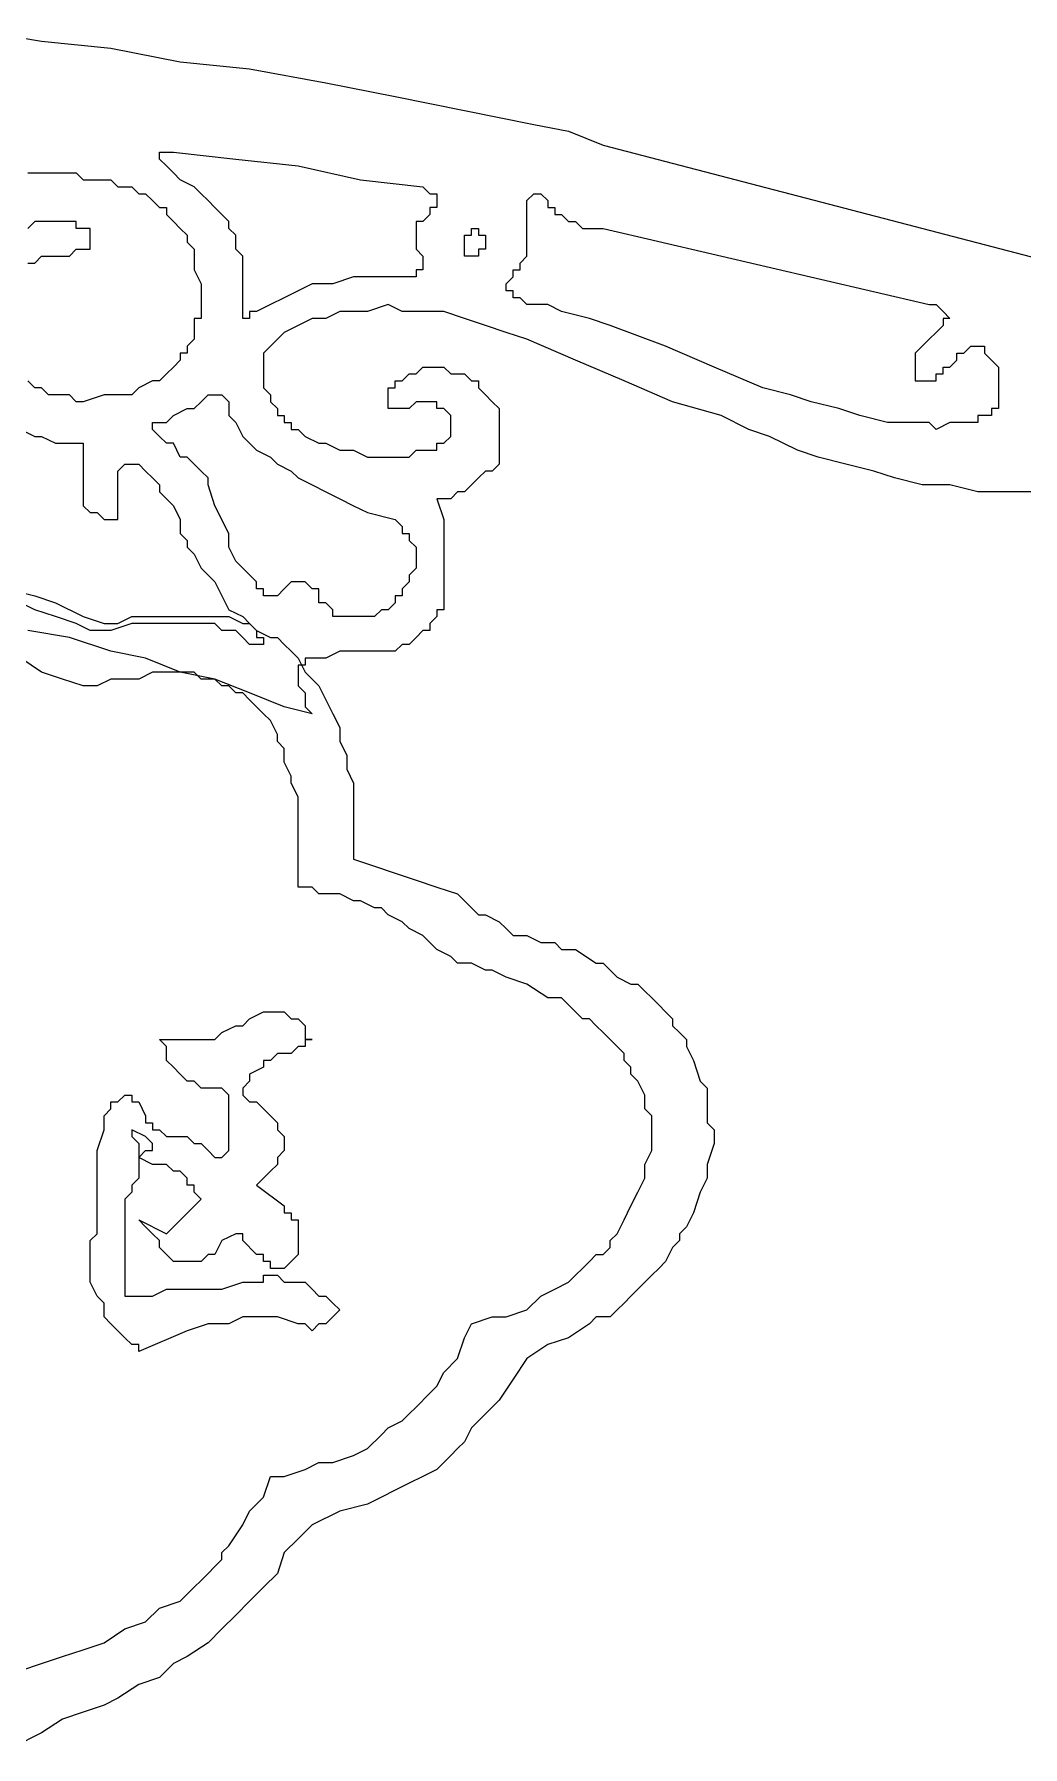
# Model space of a CAD drawing. Extents: x -66030 to 95157, y -13132 to 45879.
# Drawn here: x -1043 to -486, y 9659 to 10623 of the extents above; entities that cross this region are included whole.
import ezdxf

# ---------------------------------------------------------------- set-up
doc = ezdxf.new("R2010")
doc.units = 0
doc.header["$LTSCALE"] = 100
doc.header["$MEASUREMENT"] = 0
doc.layers.get('0').update_dxf_attribs({"linetype": 'CONTINUOUS'})

msp = doc.modelspace()

# ---------------------------------------------------------------- linework, layer by layer
at = {"lineweight": 0}
for points in [[(-1062.1, 10623.4), (-1038.67, 10619.49), (-999.61, 10615.59), (-960.55, 10607.77), (-921.49, 10603.87), (-878.52, 10596.06), (-839.46, 10588.24), (-800.4, 10580.43), (-780.87, 10576.53), (-761.34, 10572.62), (-741.81, 10568.71), (-722.28, 10560.9), (-362.93, 10467.16)], [(-1046.48, 10545.28), (-1038.67, 10545.28), (-1030.85, 10545.28), (-1026.95, 10545.28), (-1019.14, 10545.28), (-1015.23, 10541.37), (-1007.42, 10541.37), (-1003.51, 10541.37), (-999.61, 10541.37), (-995.7, 10537.47), (-987.89, 10537.47), (-983.98, 10533.56), (-980.08, 10533.56), (-976.17, 10529.65), (-972.27, 10525.75), (-968.36, 10525.75), (-968.36, 10521.84), (-964.45, 10517.94), (-960.55, 10514.03), (-956.64, 10510.12), (-956.64, 10506.22), (-952.74, 10502.31), (-952.74, 10490.59), (-948.83, 10482.78), (-948.83, 10474.97), (-948.83, 10471.06), (-948.83, 10463.25), (-952.74, 10463.25), (-952.74, 10459.35), (-952.74, 10455.44), (-952.74, 10451.54), (-956.64, 10447.63), (-956.64, 10443.72), (-960.55, 10443.72), (-960.55, 10439.82), (-964.45, 10435.91), (-964.45, 10435.91), (-968.36, 10432.01), (-968.36, 10432.01), (-972.27, 10428.1), (-976.17, 10428.1), (-983.98, 10424.19), (-987.89, 10420.29), (-995.7, 10420.29), (-1003.51, 10420.29), (-1015.23, 10416.38), (-1019.14, 10416.38), (-1023.04, 10420.29), (-1030.85, 10420.29), (-1034.76, 10420.29), (-1038.67, 10424.19), (-1042.57, 10424.19), (-1046.48, 10428.1)], [(-1046.48, 10494.5), (-1042.57, 10494.5), (-1038.67, 10498.41), (-1034.76, 10498.41), (-1026.95, 10498.41), (-1023.04, 10498.41), (-1019.14, 10502.31), (-1015.23, 10502.31), (-1011.33, 10502.31), (-1011.33, 10506.22), (-1011.33, 10506.22), (-1011.33, 10506.22), (-1011.33, 10510.12), (-1011.33, 10510.12), (-1011.33, 10514.03), (-1015.23, 10514.03), (-1019.14, 10514.03), (-1019.14, 10517.94), (-1023.04, 10517.94), (-1026.95, 10517.94), (-1030.85, 10517.94), (-1034.76, 10517.94), (-1042.57, 10517.94), (-1046.48, 10514.03)], [(-476.21, 10365.6), (-495.74, 10365.6), (-511.36, 10365.6), (-526.99, 10369.51), (-542.61, 10369.51), (-558.23, 10373.42), (-569.95, 10377.32), (-585.57, 10381.23), (-601.2, 10385.13), (-612.92, 10389.04), (-628.54, 10396.85), (-640.26, 10400.76), (-655.88, 10408.57), (-683.22, 10416.38), (-710.57, 10428.1), (-737.91, 10439.82), (-765.25, 10451.54), (-776.97, 10455.44), (-788.68, 10459.35), (-800.4, 10463.25), (-812.12, 10467.16), (-823.84, 10467.16), (-835.56, 10467.16), (-843.37, 10471.06), (-855.09, 10467.16), (-862.9, 10467.16), (-870.71, 10467.16), (-878.52, 10463.25), (-886.33, 10463.25), (-894.15, 10459.35), (-901.96, 10455.44), (-905.86, 10451.54), (-909.77, 10447.63), (-913.68, 10443.72), (-913.68, 10439.82), (-913.68, 10435.91), (-913.68, 10432.01), (-913.68, 10428.1), (-913.68, 10424.19), (-909.77, 10420.29), (-909.77, 10420.29), (-909.77, 10416.38), (-905.86, 10412.48), (-905.86, 10408.57), (-901.96, 10408.57), (-901.96, 10404.66), (-898.05, 10404.66), (-898.05, 10400.76), (-894.15, 10400.76), (-890.24, 10396.85), (-882.43, 10392.95), (-878.52, 10392.95), (-870.71, 10389.04), (-862.9, 10389.04), (-855.09, 10385.13), (-851.18, 10385.13), (-843.37, 10385.13), (-839.46, 10385.13), (-835.56, 10385.13), (-831.65, 10385.13), (-827.74, 10389.04), (-823.84, 10389.04), (-819.93, 10389.04), (-816.03, 10389.04), (-816.03, 10392.95), (-812.12, 10392.95), (-812.12, 10392.95), (-808.21, 10396.85), (-808.21, 10396.85), (-808.21, 10400.76), (-808.21, 10400.76), (-808.21, 10400.76), (-808.21, 10404.66), (-808.21, 10404.66), (-808.21, 10408.57), (-808.21, 10408.57), (-808.21, 10408.57), (-812.12, 10412.48), (-812.12, 10412.48), (-812.12, 10412.48), (-816.03, 10412.48), (-816.03, 10416.38), (-819.93, 10416.38), (-819.93, 10416.38), (-823.84, 10416.38), (-827.74, 10416.38), (-831.65, 10412.48), (-831.65, 10412.48), (-835.56, 10412.48), (-839.46, 10412.48), (-839.46, 10412.48), (-843.37, 10412.48), (-843.37, 10412.48), (-843.37, 10412.48), (-843.37, 10412.48), (-843.37, 10416.38), (-843.37, 10416.38), (-843.37, 10416.38), (-843.37, 10420.29), (-843.37, 10420.29), (-843.37, 10424.19), (-839.46, 10424.19), (-839.46, 10428.1), (-839.46, 10428.1), (-835.56, 10428.1), (-831.65, 10432.01), (-827.74, 10432.01), (-823.84, 10435.91), (-819.93, 10435.91), (-816.03, 10435.91), (-812.12, 10435.91), (-808.21, 10432.01), (-804.31, 10432.01), (-800.4, 10432.01), (-796.5, 10428.1), (-792.59, 10428.1), (-792.59, 10424.19), (-788.68, 10420.29), (-784.78, 10416.38), (-784.78, 10416.38), (-780.87, 10412.48), (-780.87, 10408.57), (-780.87, 10404.66), (-780.87, 10400.76), (-780.87, 10396.85), (-780.87, 10392.95), (-780.87, 10389.04), (-780.87, 10385.13), (-780.87, 10381.23), (-784.78, 10377.32), (-788.68, 10377.32), (-792.59, 10373.42), (-796.5, 10369.51), (-800.4, 10365.6), (-804.31, 10365.6), (-808.21, 10361.7), (-816.03, 10361.7), (-812.12, 10349.98), (-812.12, 10338.26), (-812.12, 10326.54), (-812.12, 10318.73), (-812.12, 10314.83), (-812.12, 10310.92), (-812.12, 10307.01), (-812.12, 10303.11), (-812.12, 10299.2), (-816.03, 10299.2), (-816.03, 10295.3), (-819.93, 10291.39), (-819.93, 10291.39), (-819.93, 10287.48), (-823.84, 10287.48), (-827.74, 10283.58), (-827.74, 10283.58), (-831.65, 10279.67), (-835.56, 10279.67), (-839.46, 10275.77), (-847.27, 10275.77), (-855.09, 10275.77), (-858.99, 10275.77), (-866.8, 10275.77), (-870.71, 10275.77), (-878.52, 10271.86), (-882.43, 10271.86), (-886.33, 10271.86), (-886.33, 10271.86), (-890.24, 10271.86), (-890.24, 10267.95), (-890.24, 10267.95), (-894.15, 10267.95), (-894.15, 10264.05), (-894.15, 10260.14), (-894.15, 10256.24), (-890.24, 10252.33), (-890.24, 10244.52), (-886.33, 10240.61), (-901.96, 10244.52), (-921.49, 10252.33), (-941.02, 10260.14), (-960.55, 10264.05), (-980.08, 10271.86), (-999.61, 10275.77), (-1023.04, 10283.58), (-1046.48, 10287.48)], [(-1050.38, 10400.76), (-1042.57, 10396.85), (-1038.67, 10396.85), (-1030.85, 10392.95), (-1023.04, 10392.95), (-1015.23, 10392.95), (-1015.23, 10392.95), (-1015.23, 10389.04), (-1015.23, 10385.13), (-1015.23, 10385.13), (-1015.23, 10377.32), (-1015.23, 10373.42), (-1015.23, 10369.51), (-1015.23, 10365.6), (-1015.23, 10361.7), (-1015.23, 10361.7), (-1015.23, 10357.79), (-1015.23, 10357.79), (-1011.33, 10353.89), (-1007.42, 10353.89), (-1003.51, 10349.98), (-999.61, 10349.98), (-999.61, 10349.98), (-999.61, 10349.98), (-995.7, 10349.98), (-995.7, 10349.98), (-995.7, 10353.89), (-995.7, 10357.79), (-995.7, 10357.79), (-995.7, 10361.7), (-995.7, 10365.6), (-995.7, 10369.51), (-995.7, 10373.42), (-995.7, 10373.42), (-995.7, 10377.32), (-995.7, 10377.32), (-991.8, 10381.23), (-991.8, 10381.23), (-991.8, 10381.23), (-987.89, 10381.23), (-987.89, 10381.23), (-983.98, 10381.23), (-983.98, 10381.23), (-980.08, 10377.32), (-980.08, 10377.32), (-976.17, 10373.42), (-972.27, 10369.51), (-972.27, 10365.6), (-968.36, 10361.7), (-964.45, 10357.79), (-960.55, 10349.98), (-960.55, 10342.17), (-956.64, 10338.26), (-956.64, 10334.36), (-952.74, 10330.45), (-948.83, 10322.64), (-941.02, 10314.83), (-937.11, 10307.01), (-933.21, 10299.2), (-925.39, 10295.3), (-921.49, 10291.39), (-917.58, 10287.48), (-917.58, 10283.58), (-913.68, 10283.58), (-913.68, 10283.58), (-913.68, 10279.67), (-917.58, 10279.67), (-917.58, 10279.67), (-917.58, 10279.67), (-921.49, 10279.67), (-925.39, 10283.58), (-929.3, 10287.48), (-937.11, 10287.48), (-941.02, 10291.39), (-948.83, 10291.39), (-952.74, 10291.39), (-956.64, 10291.39), (-964.45, 10291.39), (-968.36, 10291.39), (-976.17, 10291.39), (-987.89, 10291.39), (-999.61, 10287.48), (-1011.33, 10287.48), (-1019.14, 10291.39), (-1030.85, 10295.3), (-1042.57, 10299.2), (-1050.38, 10303.11)], [(-1058.2, 10310.92), (-1042.57, 10307.01), (-1030.85, 10303.11), (-1015.23, 10295.3), (-1003.51, 10291.39), (-995.7, 10291.39), (-987.89, 10295.3), (-980.08, 10295.3), (-972.27, 10295.3), (-964.45, 10295.3), (-956.64, 10295.3), (-952.74, 10295.3), (-944.92, 10295.3), (-941.02, 10295.3), (-933.21, 10295.3), (-925.39, 10291.39), (-921.49, 10291.39), (-917.58, 10287.48), (-909.77, 10283.58), (-905.86, 10283.58), (-901.96, 10279.67), (-898.05, 10275.77), (-894.15, 10271.86), (-890.24, 10264.05), (-886.33, 10260.14), (-882.43, 10256.24), (-878.52, 10248.42), (-874.62, 10240.61), (-870.71, 10232.8), (-870.71, 10224.99), (-866.8, 10217.18), (-866.8, 10209.37), (-862.9, 10201.55), (-862.9, 10189.84), (-862.9, 10178.12), (-862.9, 10166.4), (-862.9, 10158.59), (-851.18, 10154.68), (-839.46, 10150.78), (-827.74, 10146.87), (-816.03, 10142.96), (-804.31, 10139.06), (-800.4, 10135.15), (-796.5, 10131.25), (-792.59, 10127.34), (-788.68, 10127.34), (-780.87, 10123.43), (-776.97, 10119.53), (-773.06, 10115.62), (-765.25, 10115.62), (-757.44, 10111.72), (-749.63, 10111.72), (-745.72, 10107.81), (-737.91, 10107.81), (-726.19, 10100), (-722.28, 10100), (-718.38, 10096.09), (-714.47, 10092.19), (-706.66, 10088.28), (-702.75, 10088.28), (-698.85, 10084.37), (-694.94, 10080.47), (-691.04, 10076.56), (-687.13, 10072.66), (-683.22, 10068.75), (-683.22, 10064.84), (-679.32, 10060.94), (-675.41, 10057.03), (-675.41, 10053.13), (-671.51, 10045.31), (-667.6, 10033.6), (-663.69, 10029.69), (-663.69, 10025.78), (-663.69, 10021.88), (-663.69, 10017.97), (-663.69, 10010.16), (-659.79, 10006.25), (-659.79, 10002.35), (-659.79, 9998.44), (-663.69, 9986.72), (-663.69, 9978.91), (-667.6, 9971.1), (-671.51, 9959.38), (-675.41, 9951.57), (-679.32, 9947.67), (-679.32, 9943.76), (-683.22, 9939.85), (-687.13, 9932.04), (-691.04, 9928.14), (-694.94, 9924.23), (-698.85, 9920.32), (-702.75, 9916.42), (-706.66, 9912.51), (-710.57, 9908.61), (-714.47, 9904.7), (-718.38, 9900.79), (-726.19, 9900.79), (-730.1, 9896.89), (-741.81, 9889.08), (-753.53, 9885.17), (-765.25, 9877.36), (-773.06, 9865.64), (-780.87, 9853.92), (-784.78, 9850.02), (-788.68, 9846.11), (-792.59, 9842.2), (-796.5, 9838.3), (-800.4, 9830.49), (-800.4, 9830.49), (-804.31, 9826.58), (-808.21, 9822.67), (-816.03, 9814.86), (-823.84, 9810.96), (-831.65, 9807.05), (-839.46, 9803.14), (-847.27, 9799.24), (-855.09, 9795.33), (-870.71, 9791.43), (-886.33, 9783.61), (-894.15, 9775.8), (-901.96, 9767.99), (-905.86, 9756.27), (-913.68, 9748.46), (-921.49, 9740.65), (-929.3, 9732.84), (-937.11, 9725.03), (-944.92, 9717.21), (-956.64, 9709.4), (-964.45, 9705.5), (-972.27, 9697.68), (-983.98, 9693.78), (-995.7, 9685.97), (-1003.51, 9682.06), (-1015.23, 9678.15), (-1026.95, 9674.25), (-1038.67, 9666.44), (-1054.29, 9658.62)], [(-1058.2, 10310.92), (-1042.57, 10307.01), (-1030.85, 10303.11), (-1015.23, 10295.3), (-1003.51, 10291.39), (-995.7, 10291.39), (-987.89, 10295.3), (-980.08, 10295.3), (-972.27, 10295.3), (-964.45, 10295.3), (-956.64, 10295.3), (-952.74, 10295.3), (-944.92, 10295.3), (-941.02, 10295.3), (-933.21, 10295.3), (-925.39, 10291.39), (-921.49, 10291.39), (-917.58, 10287.48), (-909.77, 10283.58), (-905.86, 10283.58), (-901.96, 10279.67), (-898.05, 10275.77), (-894.15, 10271.86), (-890.24, 10264.05), (-886.33, 10260.14), (-882.43, 10256.24), (-878.52, 10248.42), (-874.62, 10240.61), (-870.71, 10232.8), (-870.71, 10224.99), (-866.8, 10217.18), (-866.8, 10209.37), (-862.9, 10201.55), (-862.9, 10189.84), (-862.9, 10178.12), (-862.9, 10166.4), (-862.9, 10158.59), (-851.18, 10154.68), (-839.46, 10150.78), (-827.74, 10146.87), (-816.03, 10142.96), (-804.31, 10139.06), (-800.4, 10135.15), (-796.5, 10131.25), (-792.59, 10127.34), (-788.68, 10127.34), (-780.87, 10123.43), (-776.97, 10119.53), (-773.06, 10115.62), (-765.25, 10115.62), (-757.44, 10111.72), (-749.63, 10111.72), (-745.72, 10107.81), (-737.91, 10107.81), (-726.19, 10100), (-722.28, 10100), (-718.38, 10096.09), (-714.47, 10092.19), (-706.66, 10088.28), (-702.75, 10088.28), (-698.85, 10084.37), (-694.94, 10080.47), (-691.04, 10076.56), (-687.13, 10072.66), (-683.22, 10068.75), (-683.22, 10064.84), (-679.32, 10060.94), (-675.41, 10057.03), (-675.41, 10053.13), (-671.51, 10045.31), (-667.6, 10033.6), (-663.69, 10029.69), (-663.69, 10025.78), (-663.69, 10021.88), (-663.69, 10017.97), (-663.69, 10010.16), (-659.79, 10006.25), (-659.79, 10002.35), (-659.79, 9998.44), (-663.69, 9986.72), (-663.69, 9978.91), (-667.6, 9971.1), (-671.51, 9959.38), (-675.41, 9951.57), (-679.32, 9947.67), (-679.32, 9943.76), (-683.22, 9939.85), (-687.13, 9932.04), (-691.04, 9928.14), (-694.94, 9924.23), (-698.85, 9920.32), (-702.75, 9916.42), (-706.66, 9912.51), (-710.57, 9908.61), (-714.47, 9904.7), (-718.38, 9900.79), (-726.19, 9900.79), (-730.1, 9896.89), (-741.81, 9889.08), (-753.53, 9885.17), (-765.25, 9877.36), (-773.06, 9865.64), (-780.87, 9853.92), (-784.78, 9850.02), (-788.68, 9846.11), (-792.59, 9842.2), (-796.5, 9838.3), (-800.4, 9830.49), (-800.4, 9830.49), (-804.31, 9826.58), (-808.21, 9822.67), (-816.03, 9814.86), (-823.84, 9810.96), (-831.65, 9807.05), (-839.46, 9803.14), (-847.27, 9799.24), (-855.09, 9795.33), (-870.71, 9791.43), (-886.33, 9783.61), (-894.15, 9775.8), (-901.96, 9767.99), (-905.86, 9756.27), (-913.68, 9748.46), (-921.49, 9740.65), (-929.3, 9732.84), (-937.11, 9725.03), (-944.92, 9717.21), (-956.64, 9709.4), (-964.45, 9705.5), (-972.27, 9697.68), (-983.98, 9693.78), (-995.7, 9685.97), (-1003.51, 9682.06), (-1015.23, 9678.15), (-1026.95, 9674.25), (-1038.67, 9666.44), (-1054.29, 9658.62)], [(-1050.38, 9701.59), (-1038.67, 9705.5), (-1026.95, 9709.4), (-1015.23, 9713.31), (-1003.51, 9717.21), (-991.8, 9725.03), (-980.08, 9728.93), (-972.27, 9736.74), (-960.55, 9740.65), (-956.64, 9744.55), (-952.74, 9748.46), (-948.83, 9752.37), (-944.92, 9756.27), (-941.02, 9760.18), (-937.11, 9764.08), (-937.11, 9767.99), (-933.21, 9771.9), (-925.39, 9783.61), (-921.49, 9791.43), (-913.68, 9799.24), (-909.77, 9810.96), (-901.96, 9810.96), (-890.24, 9814.86), (-882.43, 9818.77), (-874.62, 9818.77), (-862.9, 9822.67), (-855.09, 9826.58), (-847.27, 9834.39), (-843.37, 9838.3), (-835.56, 9842.2), (-831.65, 9846.11), (-827.74, 9850.02), (-819.93, 9857.83), (-816.03, 9861.73), (-812.12, 9869.55), (-804.31, 9877.36), (-800.4, 9889.08), (-796.5, 9896.89), (-784.78, 9900.79), (-776.97, 9900.79), (-765.25, 9904.7), (-757.44, 9912.51), (-749.63, 9916.42), (-741.81, 9920.32), (-737.91, 9924.23), (-734, 9928.14), (-730.1, 9932.04), (-726.19, 9935.95), (-722.28, 9935.95), (-718.38, 9939.85), (-718.38, 9943.76), (-714.47, 9947.67), (-710.57, 9955.48), (-706.66, 9963.29), (-702.75, 9971.1), (-698.85, 9978.91), (-698.85, 9986.72), (-694.94, 9994.54), (-694.94, 10002.35), (-694.94, 10006.25), (-694.94, 10010.16), (-694.94, 10014.07), (-698.85, 10017.97), (-698.85, 10021.88), (-698.85, 10025.78), (-702.75, 10033.6), (-706.66, 10037.5), (-706.66, 10041.41), (-710.57, 10045.31), (-710.57, 10049.22), (-714.47, 10053.13), (-718.38, 10057.03), (-722.28, 10060.94), (-726.19, 10064.84), (-730.1, 10068.75), (-734, 10068.75), (-737.91, 10072.66), (-741.81, 10076.56), (-745.72, 10080.47), (-753.53, 10080.47), (-765.25, 10088.28), (-776.97, 10092.19), (-784.78, 10096.09), (-788.68, 10096.09), (-796.5, 10100), (-804.31, 10100), (-808.21, 10103.9), (-816.03, 10107.81), (-819.93, 10111.72), (-823.84, 10115.62), (-831.65, 10119.53), (-835.56, 10123.43), (-843.37, 10127.34), (-847.27, 10131.25), (-851.18, 10131.25), (-858.99, 10135.15), (-862.9, 10135.15), (-870.71, 10139.06), (-874.62, 10139.06), (-882.43, 10139.06), (-886.33, 10142.96), (-894.15, 10142.96), (-894.15, 10150.78), (-894.15, 10162.49), (-894.15, 10170.31), (-894.15, 10178.12), (-894.15, 10185.93), (-894.15, 10193.74), (-898.05, 10201.55), (-898.05, 10205.46), (-901.96, 10213.27), (-901.96, 10221.08), (-905.86, 10224.99), (-905.86, 10228.89), (-909.77, 10236.71), (-913.68, 10240.61), (-917.58, 10244.52), (-921.49, 10248.42), (-925.39, 10252.33), (-929.3, 10252.33), (-933.21, 10256.24), (-937.11, 10256.24), (-941.02, 10260.14), (-948.83, 10260.14), (-952.74, 10264.05), (-956.64, 10264.05), (-964.45, 10264.05), (-972.27, 10264.05), (-976.17, 10264.05), (-983.98, 10260.14), (-991.8, 10260.14), (-999.61, 10260.14), (-1007.42, 10256.24), (-1015.23, 10256.24), (-1026.95, 10260.14), (-1038.67, 10264.05), (-1050.38, 10271.86)], [(-1050.38, 9701.59), (-1038.67, 9705.5), (-1026.95, 9709.4), (-1015.23, 9713.31), (-1003.51, 9717.21), (-991.8, 9725.03), (-980.08, 9728.93), (-972.27, 9736.74), (-960.55, 9740.65), (-956.64, 9744.55), (-952.74, 9748.46), (-948.83, 9752.37), (-944.92, 9756.27), (-941.02, 9760.18), (-937.11, 9764.08), (-937.11, 9767.99), (-933.21, 9771.9), (-925.39, 9783.61), (-921.49, 9791.43), (-913.68, 9799.24), (-909.77, 9810.96), (-901.96, 9810.96), (-890.24, 9814.86), (-882.43, 9818.77), (-874.62, 9818.77), (-862.9, 9822.67), (-855.09, 9826.58), (-847.27, 9834.39), (-843.37, 9838.3), (-835.56, 9842.2), (-831.65, 9846.11), (-827.74, 9850.02), (-819.93, 9857.83), (-816.03, 9861.73), (-812.12, 9869.55), (-804.31, 9877.36), (-800.4, 9889.08), (-796.5, 9896.89), (-784.78, 9900.79), (-776.97, 9900.79), (-765.25, 9904.7), (-757.44, 9912.51), (-749.63, 9916.42), (-741.81, 9920.32), (-737.91, 9924.23), (-734, 9928.14), (-730.1, 9932.04), (-726.19, 9935.95), (-722.28, 9935.95), (-718.38, 9939.85), (-718.38, 9943.76), (-714.47, 9947.67), (-710.57, 9955.48), (-706.66, 9963.29), (-702.75, 9971.1), (-698.85, 9978.91), (-698.85, 9986.72), (-694.94, 9994.54), (-694.94, 10002.35), (-694.94, 10006.25), (-694.94, 10010.16), (-694.94, 10014.07), (-698.85, 10017.97), (-698.85, 10021.88), (-698.85, 10025.78), (-702.75, 10033.6), (-706.66, 10037.5), (-706.66, 10041.41), (-710.57, 10045.31), (-710.57, 10049.22), (-714.47, 10053.13), (-718.38, 10057.03), (-722.28, 10060.94), (-726.19, 10064.84), (-730.1, 10068.75), (-734, 10068.75), (-737.91, 10072.66), (-741.81, 10076.56), (-745.72, 10080.47), (-753.53, 10080.47), (-765.25, 10088.28), (-776.97, 10092.19), (-784.78, 10096.09), (-788.68, 10096.09), (-796.5, 10100), (-804.31, 10100), (-808.21, 10103.9), (-816.03, 10107.81), (-819.93, 10111.72), (-823.84, 10115.62), (-831.65, 10119.53), (-835.56, 10123.43), (-843.37, 10127.34), (-847.27, 10131.25), (-851.18, 10131.25), (-858.99, 10135.15), (-862.9, 10135.15), (-870.71, 10139.06), (-874.62, 10139.06), (-882.43, 10139.06), (-886.33, 10142.96), (-894.15, 10142.96), (-894.15, 10150.78), (-894.15, 10162.49), (-894.15, 10170.31), (-894.15, 10178.12), (-894.15, 10185.93), (-894.15, 10193.74), (-898.05, 10201.55), (-898.05, 10205.46), (-901.96, 10213.27), (-901.96, 10221.08), (-905.86, 10224.99), (-905.86, 10228.89), (-909.77, 10236.71), (-913.68, 10240.61), (-917.58, 10244.52), (-921.49, 10248.42), (-925.39, 10252.33), (-929.3, 10252.33), (-933.21, 10256.24), (-937.11, 10256.24), (-941.02, 10260.14), (-948.83, 10260.14), (-952.74, 10264.05), (-956.64, 10264.05), (-964.45, 10264.05), (-972.27, 10264.05), (-976.17, 10264.05), (-983.98, 10260.14), (-991.8, 10260.14), (-999.61, 10260.14), (-1007.42, 10256.24), (-1015.23, 10256.24), (-1026.95, 10260.14), (-1038.67, 10264.05), (-1050.38, 10271.86)]]:
    msp.add_lwpolyline(points, dxfattribs=at)
for points in [[(-968.36, 10549.18), (-972.27, 10553.09), (-972.27, 10553.09), (-972.27, 10557), (-972.27, 10557), (-972.27, 10557), (-972.27, 10557), (-972.27, 10557), (-968.36, 10557), (-968.36, 10557), (-964.45, 10557), (-929.3, 10553.09), (-894.15, 10549.18), (-858.99, 10541.37), (-823.84, 10537.47), (-819.93, 10533.56), (-819.93, 10533.56), (-816.03, 10533.56), (-816.03, 10529.65), (-816.03, 10529.65), (-816.03, 10525.75), (-819.93, 10525.75), (-819.93, 10521.84), (-823.84, 10517.94), (-827.74, 10517.94), (-827.74, 10514.03), (-827.74, 10510.12), (-827.74, 10506.22), (-827.74, 10502.31), (-823.84, 10498.41), (-823.84, 10494.5), (-823.84, 10494.5), (-823.84, 10490.59), (-823.84, 10490.59), (-827.74, 10490.59), (-827.74, 10486.69), (-831.65, 10486.69), (-835.56, 10486.69), (-835.56, 10486.69), (-851.18, 10486.69), (-862.9, 10486.69), (-874.62, 10482.78), (-886.33, 10482.78), (-894.15, 10478.88), (-901.96, 10474.97), (-909.77, 10471.06), (-917.58, 10467.16), (-917.58, 10467.16), (-921.49, 10467.16), (-921.49, 10463.25), (-921.49, 10463.25), (-925.39, 10463.25), (-925.39, 10463.25), (-925.39, 10463.25), (-925.39, 10463.25), (-925.39, 10467.16), (-925.39, 10471.06), (-925.39, 10474.97), (-925.39, 10482.78), (-925.39, 10486.69), (-925.39, 10494.5), (-925.39, 10498.41), (-929.3, 10502.31), (-929.3, 10510.12), (-933.21, 10514.03), (-933.21, 10517.94), (-937.11, 10521.84), (-941.02, 10525.75), (-944.92, 10529.65), (-948.83, 10533.56), (-952.74, 10537.47), (-960.55, 10541.37), (-964.45, 10545.28), (-968.36, 10549.18)], [(-765.25, 10525.75), (-765.25, 10529.65), (-765.25, 10529.65), (-761.34, 10533.56), (-761.34, 10533.56), (-757.44, 10533.56), (-757.44, 10533.56), (-753.53, 10529.65), (-753.53, 10529.65), (-753.53, 10525.75), (-749.63, 10525.75), (-749.63, 10525.75), (-749.63, 10521.84), (-745.72, 10521.84), (-741.81, 10517.94), (-737.91, 10517.94), (-734, 10514.03), (-722.28, 10514.03), (-538.7, 10471.06), (-534.8, 10471.06), (-534.8, 10471.06), (-530.89, 10467.16), (-530.89, 10467.16), (-530.89, 10467.16), (-526.99, 10463.25), (-530.89, 10463.25), (-530.89, 10459.35), (-530.89, 10459.35), (-534.8, 10455.44), (-538.7, 10451.54), (-542.61, 10447.63), (-542.61, 10447.63), (-546.51, 10443.72), (-546.51, 10443.72), (-546.51, 10439.82), (-546.51, 10435.91), (-546.51, 10435.91), (-546.51, 10432.01), (-546.51, 10432.01), (-546.51, 10428.1), (-542.61, 10428.1), (-542.61, 10428.1), (-542.61, 10428.1), (-538.7, 10428.1), (-538.7, 10428.1), (-534.8, 10428.1), (-534.8, 10432.01), (-530.89, 10432.01), (-530.89, 10435.91), (-526.99, 10435.91), (-523.08, 10439.82), (-523.08, 10443.72), (-519.17, 10443.72), (-515.27, 10447.63), (-515.27, 10447.63), (-511.36, 10447.63), (-511.36, 10447.63), (-511.36, 10447.63), (-507.46, 10447.63), (-507.46, 10443.72), (-507.46, 10443.72), (-503.55, 10439.82), (-499.64, 10435.91), (-499.64, 10432.01), (-499.64, 10428.1), (-499.64, 10424.19), (-499.64, 10420.29), (-499.64, 10416.38), (-499.64, 10412.48), (-503.55, 10412.48), (-503.55, 10408.57), (-507.46, 10408.57), (-511.36, 10408.57), (-511.36, 10404.66), (-519.17, 10404.66), (-526.99, 10404.66), (-534.8, 10400.76), (-538.7, 10404.66), (-546.51, 10404.66), (-550.42, 10404.66), (-562.14, 10404.66), (-577.76, 10408.57), (-589.48, 10412.48), (-605.1, 10416.38), (-616.82, 10420.29), (-632.45, 10424.19), (-659.79, 10435.91), (-687.13, 10447.63), (-718.38, 10459.35), (-730.1, 10463.25), (-745.72, 10467.16), (-753.53, 10471.06), (-757.44, 10471.06), (-765.25, 10471.06), (-769.16, 10474.97), (-773.06, 10474.97), (-773.06, 10478.88), (-773.06, 10478.88), (-776.97, 10478.88), (-776.97, 10482.78), (-776.97, 10482.78), (-773.06, 10486.69), (-773.06, 10486.69), (-773.06, 10490.59), (-769.16, 10490.59), (-769.16, 10494.5), (-769.16, 10494.5), (-765.25, 10498.41), (-765.25, 10502.31), (-765.25, 10506.22), (-765.25, 10510.12), (-765.25, 10514.03), (-765.25, 10525.75)], [(-796.5, 10514.03), (-792.59, 10514.03), (-792.59, 10510.12), (-792.59, 10510.12), (-792.59, 10510.12), (-788.68, 10510.12), (-788.68, 10506.22), (-788.68, 10506.22), (-788.68, 10506.22), (-788.68, 10502.31), (-788.68, 10502.31), (-788.68, 10502.31), (-792.59, 10502.31), (-792.59, 10498.41), (-792.59, 10498.41), (-792.59, 10498.41), (-796.5, 10498.41), (-796.5, 10498.41), (-796.5, 10498.41), (-800.4, 10498.41), (-800.4, 10502.31), (-800.4, 10502.31), (-800.4, 10502.31), (-800.4, 10502.31), (-800.4, 10506.22), (-800.4, 10506.22), (-800.4, 10506.22), (-800.4, 10510.12), (-800.4, 10510.12), (-800.4, 10510.12), (-796.5, 10510.12), (-796.5, 10514.03), (-796.5, 10514.03)], [(-968.36, 10404.66), (-964.45, 10408.57), (-956.64, 10412.48), (-956.64, 10412.48), (-952.74, 10412.48), (-948.83, 10416.38), (-948.83, 10416.38), (-944.92, 10420.29), (-941.02, 10420.29), (-941.02, 10420.29), (-937.11, 10420.29), (-937.11, 10420.29), (-937.11, 10420.29), (-933.21, 10416.38), (-933.21, 10416.38), (-933.21, 10408.57), (-929.3, 10404.66), (-925.39, 10396.85), (-921.49, 10392.95), (-917.58, 10389.04), (-909.77, 10385.13), (-905.86, 10381.23), (-898.05, 10377.32), (-894.15, 10373.42), (-886.33, 10369.51), (-878.52, 10365.6), (-870.71, 10361.7), (-862.9, 10357.79), (-855.09, 10353.89), (-839.46, 10349.98), (-835.56, 10346.07), (-835.56, 10342.17), (-831.65, 10342.17), (-831.65, 10338.26), (-827.74, 10334.36), (-827.74, 10330.45), (-827.74, 10326.54), (-827.74, 10326.54), (-827.74, 10322.64), (-831.65, 10318.73), (-831.65, 10314.83), (-831.65, 10314.83), (-835.56, 10310.92), (-835.56, 10307.01), (-839.46, 10307.01), (-839.46, 10303.11), (-843.37, 10299.2), (-847.27, 10299.2), (-847.27, 10299.2), (-851.18, 10295.3), (-855.09, 10295.3), (-858.99, 10295.3), (-858.99, 10295.3), (-862.9, 10295.3), (-866.8, 10295.3), (-866.8, 10295.3), (-870.71, 10295.3), (-874.62, 10295.3), (-874.62, 10299.2), (-878.52, 10303.11), (-882.43, 10303.11), (-882.43, 10307.01), (-882.43, 10310.92), (-886.33, 10310.92), (-890.24, 10314.83), (-890.24, 10314.83), (-894.15, 10314.83), (-898.05, 10314.83), (-898.05, 10314.83), (-901.96, 10310.92), (-905.86, 10307.01), (-905.86, 10307.01), (-909.77, 10307.01), (-909.77, 10307.01), (-913.68, 10307.01), (-913.68, 10310.92), (-917.58, 10310.92), (-917.58, 10314.83), (-925.39, 10322.64), (-929.3, 10326.54), (-933.21, 10334.36), (-933.21, 10342.17), (-941.02, 10357.79), (-944.92, 10369.51), (-944.92, 10373.42), (-944.92, 10373.42), (-948.83, 10377.32), (-948.83, 10377.32), (-952.74, 10381.23), (-956.64, 10385.13), (-960.55, 10385.13), (-964.45, 10392.95), (-968.36, 10392.95), (-972.27, 10396.85), (-972.27, 10396.85), (-976.17, 10400.76), (-976.17, 10400.76), (-976.17, 10400.76), (-976.17, 10400.76), (-976.17, 10404.66), (-972.27, 10404.66), (-972.27, 10404.66), (-968.36, 10404.66)], [(-870.71, 9904.7), (-870.71, 9904.7), (-874.62, 9900.79), (-874.62, 9900.79), (-878.52, 9896.89), (-878.52, 9896.89), (-882.43, 9896.89), (-882.43, 9896.89), (-886.33, 9892.98), (-890.24, 9896.89), (-890.24, 9896.89), (-894.15, 9896.89), (-894.15, 9896.89), (-905.86, 9900.79), (-913.68, 9900.79), (-925.39, 9900.79), (-933.21, 9896.89), (-944.92, 9896.89), (-956.64, 9892.98), (-983.98, 9881.26), (-983.98, 9885.17), (-987.89, 9885.17), (-991.8, 9889.08), (-991.8, 9889.08), (-995.7, 9892.98), (-999.61, 9896.89), (-999.61, 9896.89), (-1003.51, 9900.79), (-1003.51, 9908.61), (-1007.42, 9912.51), (-1011.33, 9920.32), (-1011.33, 9928.14), (-1011.33, 9932.04), (-1011.33, 9935.95), (-1011.33, 9943.76), (-1007.42, 9947.67), (-1007.42, 9959.38), (-1007.42, 9971.1), (-1007.42, 9986.72), (-1007.42, 9994.54), (-1003.51, 10006.25), (-1003.51, 10014.07), (-999.61, 10017.97), (-999.61, 10021.88), (-995.7, 10021.88), (-995.7, 10021.88), (-991.8, 10025.78), (-991.8, 10025.78), (-987.89, 10025.78), (-987.89, 10021.88), (-983.98, 10021.88), (-983.98, 10021.88), (-980.08, 10014.07), (-980.08, 10014.07), (-980.08, 10010.16), (-976.17, 10010.16), (-976.17, 10006.25), (-972.27, 10006.25), (-968.36, 10002.35), (-968.36, 10002.35), (-964.45, 10002.35), (-960.55, 10002.35), (-956.64, 10002.35), (-952.74, 9998.44), (-948.83, 9998.44), (-944.92, 9994.54), (-941.02, 9990.63), (-937.11, 9990.63), (-933.21, 9994.54), (-933.21, 9998.44), (-933.21, 10002.35), (-933.21, 10006.25), (-933.21, 10014.07), (-933.21, 10017.97), (-933.21, 10021.88), (-933.21, 10025.78), (-937.11, 10029.69), (-937.11, 10029.69), (-941.02, 10029.69), (-944.92, 10029.69), (-944.92, 10029.69), (-948.83, 10029.69), (-952.74, 10033.6), (-952.74, 10033.6), (-956.64, 10033.6), (-960.55, 10037.5), (-960.55, 10037.5), (-964.45, 10041.41), (-964.45, 10041.41), (-968.36, 10045.31), (-968.36, 10053.13), (-972.27, 10057.03), (-968.36, 10057.03), (-964.45, 10057.03), (-964.45, 10057.03), (-960.55, 10057.03), (-952.74, 10057.03), (-948.83, 10057.03), (-941.02, 10057.03), (-937.11, 10060.94), (-929.3, 10064.84), (-925.39, 10064.84), (-921.49, 10068.75), (-913.68, 10072.66), (-909.77, 10072.66), (-905.86, 10072.66), (-901.96, 10072.66), (-898.05, 10068.75), (-894.15, 10068.75), (-894.15, 10068.75), (-890.24, 10064.84), (-890.24, 10064.84), (-890.24, 10060.94), (-890.24, 10060.94), (-890.24, 10057.03), (-886.33, 10057.03), (-890.24, 10057.03), (-890.24, 10053.13), (-894.15, 10053.13), (-894.15, 10053.13), (-898.05, 10049.22), (-901.96, 10049.22), (-905.86, 10049.22), (-909.77, 10045.31), (-909.77, 10045.31), (-913.68, 10045.31), (-913.68, 10041.41), (-921.49, 10037.5), (-921.49, 10033.6), (-925.39, 10029.69), (-925.39, 10029.69), (-925.39, 10025.78), (-921.49, 10021.88), (-917.58, 10021.88), (-913.68, 10017.97), (-909.77, 10014.07), (-905.86, 10010.16), (-905.86, 10006.25), (-901.96, 10002.35), (-901.96, 9998.44), (-901.96, 9998.44), (-901.96, 9994.54), (-905.86, 9990.63), (-905.86, 9986.72), (-909.77, 9982.82), (-917.58, 9975.01), (-901.96, 9963.29), (-901.96, 9959.38), (-898.05, 9959.38), (-898.05, 9955.48), (-894.15, 9955.48), (-894.15, 9951.57), (-894.15, 9951.57), (-894.15, 9947.67), (-894.15, 9943.76), (-894.15, 9943.76), (-894.15, 9935.95), (-898.05, 9932.04), (-898.05, 9932.04), (-898.05, 9932.04), (-901.96, 9928.14), (-901.96, 9928.14), (-905.86, 9928.14), (-905.86, 9928.14), (-909.77, 9928.14), (-909.77, 9932.04), (-913.68, 9932.04), (-913.68, 9932.04), (-913.68, 9935.95), (-917.58, 9935.95), (-925.39, 9943.76), (-925.39, 9947.67), (-929.3, 9947.67), (-937.11, 9943.76), (-941.02, 9935.95), (-944.92, 9935.95), (-948.83, 9932.04), (-952.74, 9932.04), (-956.64, 9932.04), (-956.64, 9932.04), (-960.55, 9932.04), (-964.45, 9932.04), (-968.36, 9935.95), (-972.27, 9939.85), (-972.27, 9943.76), (-976.17, 9947.67), (-980.08, 9951.57), (-983.98, 9955.48), (-968.36, 9947.67), (-948.83, 9967.2), (-952.74, 9971.1), (-952.74, 9975.01), (-956.64, 9975.01), (-956.64, 9978.91), (-960.55, 9982.82), (-960.55, 9982.82), (-964.45, 9982.82), (-968.36, 9986.72), (-972.27, 9986.72), (-972.27, 9986.72), (-976.17, 9986.72), (-983.98, 9990.63), (-980.08, 9994.54), (-976.17, 9994.54), (-976.17, 9994.54), (-976.17, 9998.44), (-976.17, 9998.44), (-976.17, 9998.44), (-976.17, 9998.44), (-976.17, 9998.44), (-980.08, 10002.35), (-987.89, 10006.25), (-987.89, 10002.35), (-983.98, 9998.44), (-983.98, 9990.63), (-983.98, 9986.72), (-983.98, 9982.82), (-983.98, 9978.91), (-987.89, 9975.01), (-987.89, 9971.1), (-991.8, 9967.2), (-991.8, 9959.38), (-991.8, 9947.67), (-991.8, 9932.04), (-991.8, 9924.23), (-991.8, 9920.32), (-991.8, 9912.51), (-976.17, 9912.51), (-968.36, 9916.42), (-952.74, 9916.42), (-937.11, 9916.42), (-925.39, 9920.32), (-913.68, 9920.32), (-913.68, 9920.32), (-913.68, 9920.32), (-913.68, 9924.23), (-913.68, 9924.23), (-913.68, 9924.23), (-909.77, 9924.23), (-909.77, 9924.23), (-905.86, 9924.23), (-901.96, 9920.32), (-901.96, 9920.32), (-894.15, 9920.32), (-890.24, 9920.32), (-886.33, 9916.42), (-882.43, 9912.51), (-878.52, 9912.51), (-874.62, 9908.61), (-874.62, 9908.61), (-870.71, 9904.7)]]:
    msp.add_lwpolyline(points, close=True, dxfattribs=at)

doc.saveas('drawing.dxf')
